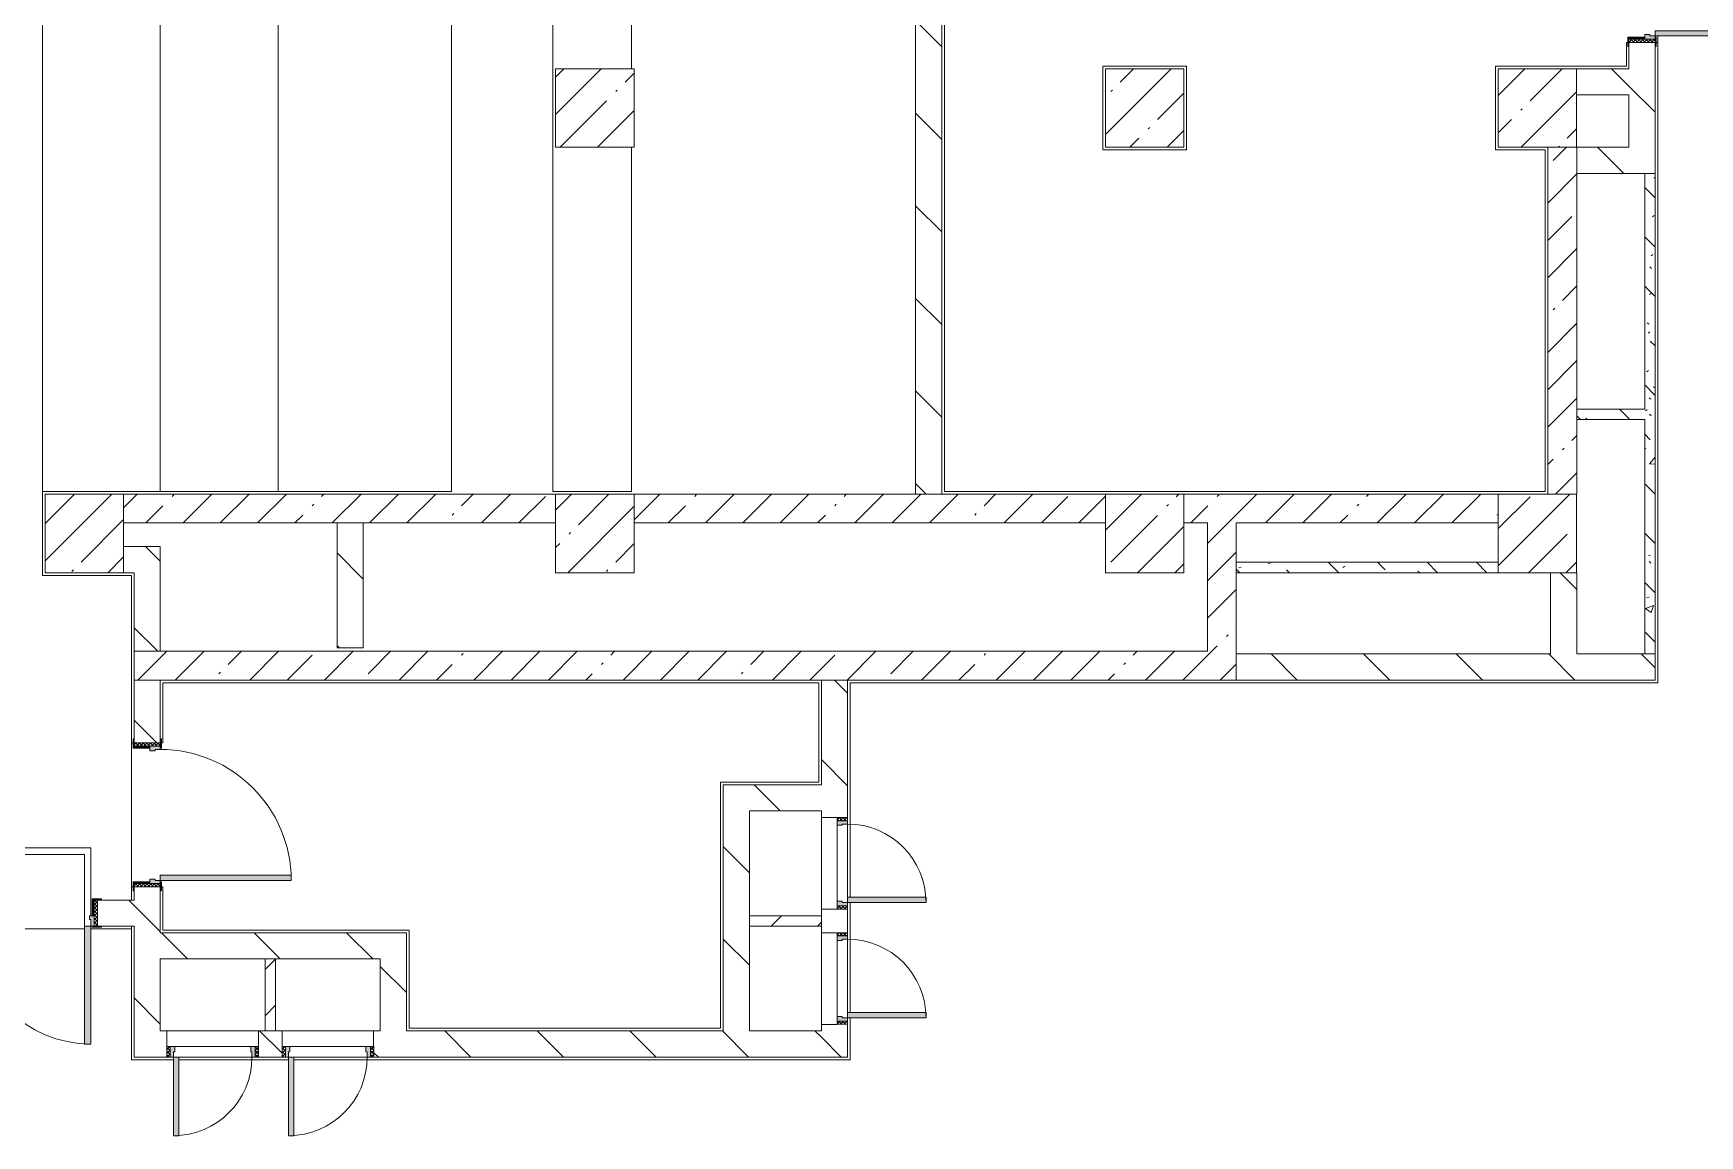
# Model space of a CAD drawing. Header units: millimetres. Extents: x 35144 to 233944, y -8553 to 29000.
# Drawn here: x 128754 to 141484, y 10300 to 18720 of the extents above; entities that cross this region are included whole.
import ezdxf

# ---------------------------------------------------------------- set-up
doc = ezdxf.new("R2010")
doc.units = ezdxf.units.MM
for name, color, linetype, lineweight, true_color in [('A-DOOR-3', 7, 'Continuous', 5, 0xaaaaaa), ('A-DOOR-4', 7, 'Continuous', 5, 0xe2e2e2), ('A-DOOR-FRAM-2', 7, 'Continuous', 5, 0xe2e2e2), ('A-DOOR-FRAM-3', 7, 'Continuous', 5, 0xaaaaaa), ('A-FLOR-1', 7, 'Continuous', 5, 0xaaaaaa), ('I-WALL-33', 7, 'Continuous', 5, 0x787878)]:
    doc.layers.add(name, color=color, linetype=linetype, lineweight=lineweight, true_color=true_color)
for name, color, linetype, lineweight in [('A-WALL', 7, 'Continuous', 9), ('I-WALL-32', 7, 'Continuous', 5), ('S-COLS-1', 7, 'Continuous', 5), ('S-STRS-2', 7, 'Continuous', 5)]:
    doc.layers.add(name, color=color, linetype=linetype, lineweight=lineweight)
pattern_1 = [(135, (106933.74, 0), (-353.5534, -353.5534), [])]
pattern_2 = [(45, (106933.74, 0), (-285.123, 285.123), []), (45, (107218.87, 0), (-285.123, 285.123), [504.031, -100.806, 16.764, -84.042])]
pattern_3 = [(135, (106933.74, 0), (-377.171, -377.171), [533.4, -88.9, 17.78, -88.9]), (135, (106933.74, 376.94), (-377.171, -377.171), []), (50, (106933.74, 0), (637.6445, -55.7866), [66.675, -733.425]), (355, (106933.74, 0), (-123.349, 668.699), [53.34, -586.74]), (100.451, (106986.9, -4.65), (514.299, 612.908), [56.665, -623.315]), (46.184, (106933.74, 177.8), (948.776, -147.15), [100.012, -1100.137]), (96.636, (107012.8, 165.5), (830.91, 865.997), [84.998, -934.973]), (351.184, (106933.7, 177.8), (830.918, 865.988), [80.01, -880.11]), (21, (107022.64, 133.35), (530.6506, -357.928), [66.675, -733.425]), (326, (107022.64, 133.35), (216.308, 644.658), [53.34, -586.74]), (71.451, (107066.86, 103.5), (746.96, 286.724), [56.665, -623.315]), (37.5, (106933.74, 0), (10.8105, 295.9426), [16.764, -562.864, 16.764, -578.866, -588.962]), (37.5, (106933.74, 0), (10.8105, 295.9426), [-1175.258, 16.764, -572.198]), (7.5, (106933.74, 0), (233.8692, 350.6318), [16.764, -322.834, 16.764, -549.529, -224.472]), (7.5, (106933.74, 0), (233.8692, 350.6318), [-905.891, 16.764, -207.708]), (327.5, (106735.5, 0), (474.5678, -20.0513), [16.764, -205.486, 16.764, -676.656, -920.115]), (327.5, (106735.5, 0), (474.5678, -20.0513), [-915.67, 16.764, -903.351]), (317.5, (106646.6, 0), (518.452, 88.9934), [16.764, -272.161, 16.764, -443.738, -653.415]), (317.5, (106646.6, 0), (518.452, 88.9934), [-749.427, 16.764, -636.651])]
pattern_4 = [(135, (1751.41, 164.685), (-14.14214, -14.14214), []), (225, (1751.41, 164.685), (14.14214, -14.14214), [])]
pattern_5 = [(45, (-371.384, 164.685), (-14.1421, 14.1421), []), (135, (-371.384, 164.685), (-14.1421, -14.1421), [])]
pattern_6 = [(45, (106933.74, 0), (-176.7767, 176.7767), [])]

# ---------------------------------------------------------------- blocks, each defined once
blk = doc.blocks.new('BSC_Колонна _Прямоугольная - 600х600-V103-1_5_2_птичка')
at = {"layer": 'S-COLS-1'}
h = blk.add_hatch(dxfattribs=at)
h.set_pattern_fill('FP_104', color=256, style=0, pattern_type=2)
h.set_pattern_definition([(45, (-26110, -14900), (-285.123, 285.123), []), (45, (-25824.88, -14900), (-285.123, 285.123), [504.031, -100.806, 16.764, -84.042])])
h.paths.add_polyline_path([(-300, -300), (300, -300), (300, 300), (-300, 300), (-300, -97)])
for p, q in [((300, 300), (-300, 300)), ((-300, 300), (-300, -300)), ((300, -300), (300, 300)), ((-300, -300), (300, -300))]:
    blk.add_line(p, q, dxfattribs=at)
blk = doc.blocks.new('BSC_Колонна _Прямоугольная - 600х600-V128-1_5_2_птичка')
at = {"layer": 'S-COLS-1'}
h = blk.add_hatch(dxfattribs=at)
h.set_pattern_fill('FP_125', color=256, style=0, pattern_type=2)
h.set_pattern_definition([(45, (-33310, -18150), (-285.123, 285.123), []), (45, (-33024.88, -18150), (-285.123, 285.123), [504.031, -100.806, 16.764, -84.042])])
h.paths.add_polyline_path([(60, -300), (300, -300), (300, 300), (-300, 300), (-300, -300)])
for p, q in [((300, 300), (-300, 300)), ((-300, 300), (-300, -300)), ((300, -300), (300, 300)), ((-300, -300), (300, -300))]:
    blk.add_line(p, q, dxfattribs=at)
blk = doc.blocks.new('BSC_Колонна _Прямоугольная - 600х600-V137-1_5_2_птичка')
at = {"layer": 'S-COLS-1'}
h = blk.add_hatch(dxfattribs=at)
h.set_pattern_fill('FP_127', color=256, style=0, pattern_type=2)
h.set_pattern_definition([(45, (-33310, -14900), (-285.123, 285.123), []), (45, (-33024.88, -14900), (-285.123, 285.123), [504.031, -100.806, 16.764, -84.042])])
h.paths.add_polyline_path([(-300, -300), (300, -300), (300, 300), (-300, 300), (-300, -135)])
for p, q in [((300, 300), (-300, 300)), ((-300, 300), (-300, -300)), ((300, -300), (300, 300)), ((-300, -300), (300, -300))]:
    blk.add_line(p, q, dxfattribs=at)
blk = doc.blocks.new('BSC_Колонна _Прямоугольная - 600х600-V149-1_5_2_птичка')
at = {"layer": 'S-COLS-1'}
h = blk.add_hatch(dxfattribs=at)
h.set_pattern_fill('FP_140', color=256, style=0, pattern_type=2)
h.set_pattern_definition([(45, (-30310, -14900), (-285.123, 285.123), []), (45, (-30024.88, -14900), (-285.123, 285.123), [504.031, -100.806, 16.764, -84.042])])
h.paths.add_polyline_path([(239, -300), (300, -300), (300, 300), (-300, 300), (-300, -300), (78, -300)])
for p, q in [((300, 300), (-300, 300)), ((-300, 300), (-300, -300)), ((300, -300), (300, 300)), ((-300, -300), (300, -300))]:
    blk.add_line(p, q, dxfattribs=at)
blk = doc.blocks.new('110_Дверь_СКБ_2Ст - Д-10 1800x2100h_Актовый зал EI30-23435156-1_5_2_птичка')
at = {"layer": 'A-DOOR-3'}
h = blk.add_hatch(dxfattribs=at)
h.set_pattern_fill('FP_143', color=256, style=0, pattern_type=2)
h.set_pattern_definition([(135, (1351.41, 164.685), (-14.1421, -14.1421), []), (225, (1351.41, 164.685), (14.1421, -14.1421), [])])
h.paths.add_polyline_path([(962.5, 100), (937.5, 100), (937.5, -100), (962.5, -100)])
at = {"layer": 'A-DOOR-4'}
for points in [[(-887.5, 1000), (-887.5, 100), (-837.5, 100), (-837.5, 1000)], [(862.5, 1000), (862.5, 100), (912.5, 100), (912.5, 1000)]]:
    blk.add_hatch(color=256, dxfattribs=at).paths.add_polyline_path(points)
h = blk.add_hatch(color=256, dxfattribs=at)
h.paths.add_polyline_path([(937.5, 100), (912.5, 100), (912.5, 50), (902.5, 50), (902.5, 20), (937.5, 20)])
h.paths.add_polyline_path([(-887.5, 100), (-912.5, 100), (-912.5, 20), (-877.5, 20), (-882.7, 50), (-887.5, 50)])
at = {"layer": 'A-DOOR-FRAM-2'}
for points in [[(-937.5, 108), (-967.5, 108), (-967.5, 100), (-897.5, 100), (-897.5, 108), (-916.5, 108)], [(-912.5, 20), (-912.5, -100), (-897.5, -100), (-897.5, 20)], [(962.5, 108), (922.5, 108), (927.9, 100), (992.5, 100), (992.5, 108)], [(927.9, 20), (922.5, 20), (927.9, -100), (937.5, -100), (937.5, 20)], [(-897.5, -100), (-967.5, -100), (-967.5, -108), (-897.5, -108)], [(922.5, -100), (927.9, -108), (992.5, -108), (992.5, -100), (927.9, -100)]]:
    blk.add_hatch(color=256, dxfattribs=at).paths.add_polyline_path(points)
at = {"layer": 'A-DOOR-FRAM-3'}
h = blk.add_hatch(dxfattribs=at)
h.set_pattern_fill('FP_144', color=256, style=0, pattern_type=2)
h.set_pattern_definition([(45, (-771.384, 164.685), (-14.1421, 14.1421), []), (135, (-771.384, 164.685), (-14.1421, -14.1421), [])])
h.paths.add_polyline_path([(-912.5, 100), (-937.5, 100), (-937.5, -100), (-912.5, -100)])
at = {"layer": 'A-DOOR-3'}
for p, q in [((-887.5, 1000), (-887.5, 100)), ((-837.5, 1000), (-887.5, 1000)), ((-837.5, 100), (-837.5, 1000)), ((912.5, 1000), (862.5, 1000)), ((862.5, 1000), (862.5, 100)), ((912.5, 100), (912.5, 1000)), ((-887.5, 100), (-837.5, 100)), ((862.5, 100), (912.5, 100))]:
    blk.add_line(p, q, dxfattribs=at)
for centre, start, end in [((-887.5, 100), 0, 90), ((912.5, 100), 90, 180)]:
    blk.add_arc(centre, 900, start, end, dxfattribs=at)
at = {"layer": 'A-DOOR-FRAM-3'}
for p, q in [((-897.5, 108), (-967.5, 108)), ((-967.5, 108), (-967.5, 100)), ((-967.5, 100), (-897.5, 100)), ((-912.5, 100), (-937.5, 100)), ((-937.5, 100), (-937.5, -100)), ((-887.5, 100), (-912.5, 100)), ((-912.5, 100), (-912.5, 20)), ((-912.5, -100), (-912.5, 100)), ((-912.5, 20), (-877.5, 20)), ((-897.5, 20), (-912.5, 20)), ((-912.5, 20), (-912.5, -100)), ((-897.5, 100), (-897.5, 108)), ((-897.5, -100), (-897.5, 20)), ((-887.5, 50), (-887.5, 100)), ((-877.5, 50), (-887.5, 50)), ((-877.5, 20), (-877.5, 50)), ((912.5, 50), (902.5, 50)), ((902.5, 50), (902.5, 20)), ((902.5, 20), (937.5, 20)), ((912.5, 100), (912.5, 50)), ((937.5, 100), (912.5, 100)), ((992.5, 108), (922.5, 108)), ((922.5, 108), (922.5, 100)), ((922.5, 100), (992.5, 100)), ((937.5, 20), (922.5, 20)), ((922.5, 20), (922.5, -100)), ((937.5, 20), (937.5, 100)), ((962.5, 100), (937.5, 100)), ((937.5, 100), (937.5, -100)), ((937.5, -100), (937.5, 20)), ((962.5, -100), (962.5, 100)), ((992.5, 100), (992.5, 108)), ((-897.5, -100), (-967.5, -100)), ((-967.5, -100), (-967.5, -108)), ((-967.5, -108), (-897.5, -108)), ((-937.5, -100), (-912.5, -100)), ((-912.5, -100), (-897.5, -100)), ((-897.5, -108), (-897.5, -100)), ((922.5, -100), (937.5, -100)), ((992.5, -100), (922.5, -100)), ((922.5, -100), (922.5, -108)), ((922.5, -108), (992.5, -108)), ((937.5, -100), (962.5, -100)), ((992.5, -108), (992.5, -100))]:
    blk.add_line(p, q, dxfattribs=at)
blk = doc.blocks.new('110_Дверь_СКБ_1Ст_Внутренняя1 - Д-4к_п__1100x2100h_Артистические EI30-23988509-1_5_2_птичка')
at = {"layer": 'A-DOOR-3'}
h = blk.add_hatch(dxfattribs=at)
h.set_pattern_fill('FP_44', color=256, style=0, pattern_type=2)
h.set_pattern_definition(pattern_4)
h.paths.add_polyline_path([(562.5, 100), (537.5, 100), (537.5, -100), (562.5, -100), (562.5, -72.6)])
at = {"layer": 'A-DOOR-4'}
h = blk.add_hatch(color=256, dxfattribs=at)
h.paths.add_polyline_path([(537.5, 20), (537.5, 100), (512.5, 100), (512.5, 60), (502.5, 60), (502.5, 20), (522.5, 20)])
h.paths.add_polyline_path([(-477.5, 60), (-487.5, 60), (-487.5, 100), (-512.5, 100), (-512.5, 20), (-477.5, 20), (-477.5, 44)])
at = {"layer": 'A-DOOR-FRAM-2'}
for points in [[(512.5, 156.8), (512.5, 1100), (472.5, 1100), (472.5, 100), (512.5, 100), (512.5, 120)], [(-497.5, 100), (-497.5, 108), (-567.5, 108), (-567.5, 100), (-512.5, 100)], [(-497.5, -72.6), (-497.5, 20), (-512.5, 20), (-512.5, -100), (-497.5, -100)], [(592.5, 108), (522.5, 108), (522.5, 100), (592.5, 100)], [(537.5, -100), (537.5, 20), (522.5, 20), (522.5, -100)], [(-497.5, -108), (-497.5, -100), (-567.5, -100), (-567.5, -108), (-512.5, -108)], [(592.5, -100), (522.5, -100), (522.5, -108), (592.5, -108)]]:
    blk.add_hatch(color=256, dxfattribs=at).paths.add_polyline_path(points)
at = {"layer": 'A-DOOR-FRAM-3'}
h = blk.add_hatch(dxfattribs=at)
h.set_pattern_fill('FP_45', color=256, style=0, pattern_type=2)
h.set_pattern_definition(pattern_5)
h.paths.add_polyline_path([(-512.5, -100), (-512.5, 100), (-537.5, 100), (-537.5, -100)])
at = {"layer": 'A-DOOR-3'}
for p, q in [((512.5, 1100), (472.5, 1100)), ((472.5, 1100), (472.5, 100)), ((512.5, 100), (512.5, 1100)), ((472.5, 100), (512.5, 100))]:
    blk.add_line(p, q, dxfattribs=at)
blk.add_arc((512.5, 100), 1000, 90, 180, dxfattribs=at)
at = {"layer": 'A-DOOR-FRAM-3'}
for p, q in [((-497.5, 108), (-567.5, 108)), ((-567.5, 108), (-567.5, 100)), ((-567.5, 100), (-497.5, 100)), ((-512.5, 100), (-537.5, 100)), ((-537.5, 100), (-537.5, -100)), ((-487.5, 100), (-512.5, 100)), ((-512.5, 100), (-512.5, 20)), ((-512.5, -100), (-512.5, 100)), ((-497.5, 100), (-512.5, 100)), ((-512.5, 100), (-512.5, 99)), ((-512.5, 99), (-497.5, 99)), ((-512.5, 20), (-477.5, 20)), ((-497.5, 20), (-512.5, 20)), ((-512.5, 20), (-512.5, -100)), ((-497.5, 100), (-497.5, 108)), ((-497.5, 99), (-497.5, 100)), ((-497.5, -100), (-497.5, 20)), ((-487.5, 60), (-487.5, 100)), ((-477.5, 60), (-487.5, 60)), ((-477.5, 20), (-477.5, 60)), ((512.5, 60), (502.5, 60)), ((502.5, 60), (502.5, 20)), ((502.5, 20), (537.5, 20)), ((512.5, 100), (512.5, 60)), ((537.5, 100), (512.5, 100)), ((592.5, 108), (522.5, 108)), ((522.5, 108), (522.5, 100)), ((537.5, 100), (522.5, 100)), ((522.5, 100), (522.5, 99)), ((522.5, 100), (592.5, 100)), ((522.5, 99), (537.5, 99)), ((537.5, 20), (522.5, 20)), ((522.5, 20), (522.5, -100)), ((537.5, 20), (537.5, 100)), ((562.5, 100), (537.5, 100)), ((537.5, 100), (537.5, -100)), ((537.5, 99), (537.5, 100)), ((537.5, -100), (537.5, 20)), ((562.5, -100), (562.5, 100)), ((592.5, 100), (592.5, 108)), ((-497.5, -100), (-567.5, -100)), ((-567.5, -100), (-567.5, -108)), ((-567.5, -108), (-497.5, -108)), ((-537.5, -100), (-512.5, -100)), ((-512.5, -100), (-497.5, -100)), ((-497.5, -108), (-497.5, -100)), ((522.5, -100), (537.5, -100)), ((592.5, -100), (522.5, -100)), ((522.5, -100), (522.5, -108)), ((522.5, -108), (592.5, -108)), ((537.5, -100), (562.5, -100)), ((592.5, -108), (592.5, -100))]:
    blk.add_line(p, q, dxfattribs=at)
blk = doc.blocks.new('110_Дверь_СКБ_1Ст_Внутренняя1 - Д-4к_л_ 1100x2100h_кладовая-31838514-1_5_2_птичка')
at = {"layer": 'A-DOOR-3'}
h = blk.add_hatch(dxfattribs=at)
h.set_pattern_fill('FP_44', color=256, style=0, pattern_type=2)
h.set_pattern_definition(pattern_4)
h.paths.add_polyline_path([(562.5, 100), (537.5, 100), (537.5, -100), (562.5, -100)])
at = {"layer": 'A-DOOR-4'}
h = blk.add_hatch(color=256, dxfattribs=at)
h.paths.add_polyline_path([(537.5, 20), (537.5, 100), (512.5, 100), (512.5, 60), (502.5, 60), (502.5, 20), (522.5, 20)])
h.paths.add_polyline_path([(-477.5, 60), (-487.5, 60), (-487.5, 100), (-512.5, 100), (-512.5, 20), (-477.5, 20), (-477.5, 44)])
at = {"layer": 'A-DOOR-FRAM-2'}
for points in [[(512.5, 100), (512.5, 1100), (472.5, 1100), (472.5, 100)], [(-497.5, 108), (-567.5, 108), (-567.5, 100), (-497.5, 100)], [(-497.5, -100), (-497.5, 20), (-512.5, 20), (-512.5, -100)], [(592.5, 108), (522.5, 108), (522.5, 100), (592.5, 100)], [(537.5, 20), (522.5, 20), (523.9, -100), (537.5, -100), (537.5, -22.4)], [(-497.5, -100), (-567.5, -100), (-567.5, -108), (-497.5, -108)], [(592.5, -100), (522.5, -100), (522.5, -108), (592.5, -108)]]:
    blk.add_hatch(color=256, dxfattribs=at).paths.add_polyline_path(points)
at = {"layer": 'A-DOOR-FRAM-3'}
h = blk.add_hatch(dxfattribs=at)
h.set_pattern_fill('FP_45', color=256, style=0, pattern_type=2)
h.set_pattern_definition(pattern_5)
h.paths.add_polyline_path([(-512.5, 100), (-537.5, 100), (-537.5, -100), (-512.5, -100)])
at = {"layer": 'A-DOOR-3'}
for p, q in [((512.5, 1100), (472.5, 1100)), ((472.5, 1100), (472.5, 100)), ((512.5, 100), (512.5, 1100)), ((472.5, 100), (512.5, 100))]:
    blk.add_line(p, q, dxfattribs=at)
blk.add_arc((512.5, 100), 1000, 90, 180, dxfattribs=at)
at = {"layer": 'A-DOOR-FRAM-3'}
for p, q in [((-497.5, 108), (-567.5, 108)), ((-567.5, 108), (-567.5, 100)), ((-567.5, 100), (-497.5, 100)), ((-512.5, 100), (-537.5, 100)), ((-537.5, 100), (-537.5, -100)), ((-487.5, 100), (-512.5, 100)), ((-512.5, 100), (-512.5, 20)), ((-512.5, -100), (-512.5, 100)), ((-497.5, 100), (-512.5, 100)), ((-512.5, 100), (-512.5, 99)), ((-512.5, 99), (-497.5, 99)), ((-512.5, 20), (-477.5, 20)), ((-497.5, 20), (-512.5, 20)), ((-512.5, 20), (-512.5, -100)), ((-497.5, 100), (-497.5, 108)), ((-497.5, 99), (-497.5, 100)), ((-497.5, -100), (-497.5, 20)), ((-487.5, 60), (-487.5, 100)), ((-477.5, 60), (-487.5, 60)), ((-477.5, 20), (-477.5, 60)), ((512.5, 60), (502.5, 60)), ((502.5, 60), (502.5, 20)), ((502.5, 20), (537.5, 20)), ((512.5, 100), (512.5, 60)), ((537.5, 100), (512.5, 100)), ((592.5, 108), (522.5, 108)), ((522.5, 108), (522.5, 100)), ((537.5, 100), (522.5, 100)), ((522.5, 100), (522.5, 99)), ((522.5, 100), (592.5, 100)), ((522.5, 99), (537.5, 99)), ((537.5, 20), (522.5, 20)), ((522.5, 20), (522.5, -100)), ((537.5, 20), (537.5, 100)), ((562.5, 100), (537.5, 100)), ((537.5, 100), (537.5, -100)), ((537.5, 99), (537.5, 100)), ((537.5, -100), (537.5, 20)), ((562.5, -100), (562.5, 100)), ((592.5, 100), (592.5, 108)), ((-497.5, -100), (-567.5, -100)), ((-567.5, -100), (-567.5, -108)), ((-567.5, -108), (-497.5, -108)), ((-537.5, -100), (-512.5, -100)), ((-512.5, -100), (-497.5, -100)), ((-497.5, -108), (-497.5, -100)), ((522.5, -100), (537.5, -100)), ((592.5, -100), (522.5, -100)), ((522.5, -100), (522.5, -108)), ((522.5, -108), (592.5, -108)), ((537.5, -100), (562.5, -100)), ((592.5, -108), (592.5, -100))]:
    blk.add_line(p, q, dxfattribs=at)
blk = doc.blocks.new('BSC_Колонна _Прямоугольная - 600х600-V172-1_5_2_птичка')
at = {"layer": 'S-COLS-1'}
h = blk.add_hatch(dxfattribs=at)
h.set_pattern_fill('FP_157', color=256, style=0, pattern_type=2)
h.set_pattern_definition([(45, (-22210, -14900), (-285.123, 285.123), []), (45, (-21924.88, -14900), (-285.123, 285.123), [504.031, -100.806, 16.764, -84.042])])
h.paths.add_polyline_path([(300, -300), (300, 300), (-300, 300), (-300, -300)])
for p, q in [((300, 300), (-300, 300)), ((-300, 300), (-300, -300)), ((300, -300), (300, 300)), ((-300, -300), (300, -300))]:
    blk.add_line(p, q, dxfattribs=at)
blk = doc.blocks.new('BSC_Колонна _Прямоугольная - 600х600-V173-1_5_2_птичка')
at = {"layer": 'S-COLS-1'}
h = blk.add_hatch(dxfattribs=at)
h.set_pattern_fill('FP_159', color=256, style=0, pattern_type=2)
h.set_pattern_definition([(45, (-26110, -18150), (-285.123, 285.123), []), (45, (-25824.88, -18150), (-285.123, 285.123), [504.031, -100.806, 16.764, -84.042])])
h.paths.add_polyline_path([(280, -300), (300, -300), (300, 300), (-300, 300), (-300, -300), (76, -300)])
for p, q in [((300, 300), (-300, 300)), ((-300, 300), (-300, -300)), ((300, -300), (300, 300)), ((-300, -300), (300, -300))]:
    blk.add_line(p, q, dxfattribs=at)
blk = doc.blocks.new('BSC_Колонна _Прямоугольная - 600х600-23728797-1_5_2_птичка')
at = {"layer": 'S-COLS-1'}
h = blk.add_hatch(dxfattribs=at)
h.set_pattern_fill('FP_160', color=256, style=0, pattern_type=2)
h.set_pattern_definition([(45, (-30310, -18150), (-285.123, 285.123), []), (45, (-30024.88, -18150), (-285.123, 285.123), [504.031, -100.806, 16.764, -84.042])])
h.paths.add_polyline_path([(300, -300), (300, 300), (-300, 297), (-300, -300), (239, -300)])
for p, q in [((300, 300), (-300, 300)), ((-300, 300), (-300, -300)), ((300, -300), (300, 300)), ((-300, -300), (300, -300))]:
    blk.add_line(p, q, dxfattribs=at)
blk = doc.blocks.new('110_Дверь_СКБ_1Ст - д-18 700x2100h_Технический шкаф ЭОМ и СС-V165-1_5_2_птичка')
at = {"layer": 'A-DOOR-3'}
h = blk.add_hatch(dxfattribs=at)
h.set_pattern_fill('FP_63', color=256, style=0, pattern_type=2)
h.set_pattern_definition([(135, (1951.41, 164.685), (-14.14214, -14.14214), []), (225, (1951.41, 164.685), (14.14214, -14.14214), [])])
h.paths.add_polyline_path([(337, 100), (337, 20), (362, 20), (362, 100)])
at = {"layer": 'A-DOOR-4'}
h = blk.add_hatch(color=256, dxfattribs=at)
h.paths.add_polyline_path([(312, 100), (312, 60), (302, 60), (302, 20), (337, 20), (337, 100), (322, 100)])
h.paths.add_polyline_path([(-298, 100), (-313, 100), (-313, 20), (-278, 20), (-278, 60), (-288, 60), (-288, 100)])
at = {"layer": 'A-DOOR-FRAM-2'}
blk.add_hatch(color=256, dxfattribs=at).paths.add_polyline_path([(272, 700), (272, 100), (312, 100), (312, 700)])
at = {"layer": 'A-DOOR-FRAM-3'}
h = blk.add_hatch(dxfattribs=at)
h.set_pattern_fill('FP_64', color=256, style=0, pattern_type=2)
h.set_pattern_definition([(45, (-171.384, 164.685), (-14.1421, 14.1421), []), (135, (-171.384, 164.685), (-14.1421, -14.1421), [])])
h.paths.add_polyline_path([(-338, 100), (-338, 20), (-313, 20), (-313, 100)])
at = {"layer": 'A-DOOR-3'}
for p, q in [((312, 700), (272, 700)), ((272, 700), (272, 100)), ((312, 100), (312, 700)), ((272, 100), (312, 100))]:
    blk.add_line(p, q, dxfattribs=at)
blk.add_arc((312, 100), 600, 90, 180, dxfattribs=at)
at = {"layer": 'A-DOOR-FRAM-3'}
for p, q in [((-313, 100), (-338, 100)), ((-338, 100), (-338, 20)), ((-338, 20), (-313, 20)), ((-288, 100), (-313, 100)), ((-313, 100), (-313, 20)), ((-313, 20), (-313, 100)), ((-313, 20), (-278, 20)), ((-288, 60), (-288, 100)), ((-288, 100), (272, 100)), ((-278, 60), (-288, 60)), ((-278, 20), (-278, 60)), ((302, 20), (-278, 20)), ((312, 60), (302, 60)), ((302, 60), (302, 20)), ((302, 20), (337, 20)), ((312, 100), (312, 60)), ((337, 100), (312, 100)), ((337, 20), (337, 100)), ((362, 100), (337, 100)), ((337, 100), (337, 20)), ((337, 20), (362, 20)), ((362, 20), (362, 100))]:
    blk.add_line(p, q, dxfattribs=at)
blk = doc.blocks.new('Перекрытия 2 - Перекрытия 4-32990152-1_5_2_птичка')
at = {"layer": 'S-STRS-2'}
for p, q in [((21910, 19180), (22510, 19180)), ((21910, 19180), (21910, 15200)), ((22810, 19180), (23410, 19180)), ((22810, 15200), (22810, 19180)), ((25034, 19180), (23710, 19180)), ((23710, 19180), (23710, 15200)), ((25034, 15200), (25034, 19180)), ((26410, 19180), (25810, 19180)), ((25810, 19180), (25810, 15200)), ((26410, 18430), (26410, 19180)), ((26410, 15200), (26410, 17830)), ((22810, 15200), (21910, 15200)), ((23710, 15200), (22810, 15200)), ((23710, 15200), (25034, 15200)), ((25810, 15200), (26410, 15200))]:
    blk.add_line(p, q, dxfattribs=at)
blk = doc.blocks.new('BSC_Колонна _Прямоугольная - 600х600-V228-1_5_2_птичка')
at = {"layer": 'S-COLS-1'}
for p, q in [((300, 300), (-300, 300)), ((-300, 300), (-300, -300)), ((300, -300), (300, 300)), ((-300, -300), (300, -300))]:
    blk.add_line(p, q, dxfattribs=at)

msp = doc.modelspace()

# ---------------------------------------------------------------- hatches: boundary and pattern name
at = {"layer": 'I-WALL-32'}
h = msp.add_hatch(dxfattribs=at)
h.set_pattern_fill('FP_97', color=256, style=0, pattern_type=2)
h.set_pattern_definition(pattern_1)
h.paths.add_polyline_path([(135623.7, 15200), (135693.7, 15200), (135693.7, 26500), (135493.7, 26500), (135493.7, 15200)])
h = msp.add_hatch(dxfattribs=at)
h.set_pattern_fill('FP_97', color=256, style=0, pattern_type=2)
h.set_pattern_definition(pattern_1)
h.paths.add_polyline_path([(141063.7, 17850), (141143.7, 17850), (141143.7, 18650), (140943.7, 18650), (140943.7, 17850)])
h.paths.add_polyline_path([(141143.7, 19750), (141143.7, 23400), (140943.7, 23400), (140943.7, 19750)])
h = msp.add_hatch(dxfattribs=at)
h.set_pattern_fill('FP_97', color=256, style=0, pattern_type=2)
h.set_pattern_definition(pattern_1)
h.paths.add_polyline_path([(140923.7, 18250), (140943.7, 18250), (140943.7, 18450), (140543.7, 18450), (140543.7, 18250)])
h = msp.add_hatch(dxfattribs=at)
h.set_pattern_fill('FP_91', color=256, style=0, pattern_type=2)
h.set_pattern_definition(pattern_2)
h.paths.add_polyline_path([(140543.7, 15200), (140544.2, 15200), (140543.7, 17850), (140324.2, 17850), (140324.2, 15200)])
h = msp.add_hatch(dxfattribs=at)
h.set_pattern_fill('FP_97', color=256, style=0, pattern_type=2)
h.set_pattern_definition(pattern_1)
h.paths.add_polyline_path([(141063.7, 17650), (141143.7, 17650), (141143.7, 17850), (140544.2, 17850), (140544.2, 17650), (140986.7, 17650)])
h = msp.add_hatch(dxfattribs=at)
h.set_pattern_fill('FP_91', color=256, style=0, pattern_type=2)
h.set_pattern_definition(pattern_2)
h.paths.add_polyline_path([(130623.7, 14980), (132743.7, 14980), (132743.7, 15200), (129443.7, 15200), (129443.7, 14980), (130046.8, 14980)])
h.paths.add_polyline_path([(139682.3, 14980), (139943.7, 14980), (139943.7, 15200), (137543.7, 15200), (137543.7, 14980), (139341.6, 14980)])
h.paths.add_polyline_path([(136923.7, 14980), (136943.7, 14980), (136943.7, 15200), (133343.7, 15200), (133343.7, 14980), (135713.7, 14980)])
h = msp.add_hatch(dxfattribs=at)
h.set_pattern_fill('FP_97', color=256, style=0, pattern_type=2)
h.set_pattern_definition(pattern_1)
h.paths.add_polyline_path([(131273.7, 14025), (131273.7, 14980), (131073.7, 14980), (131073.7, 14025)])
h = msp.add_hatch(dxfattribs=at)
h.set_pattern_fill('FP_91', color=256, style=0, pattern_type=2)
h.set_pattern_definition(pattern_2)
h.paths.add_polyline_path([(137943.7, 13780), (137943.7, 14980), (137723.7, 14980), (137723.7, 13780)])
h = msp.add_hatch(dxfattribs=at)
h.set_pattern_fill('FP_97', color=256, style=0, pattern_type=2)
h.set_pattern_definition(pattern_1)
h.paths.add_polyline_path([(129594.9, 14600), (129723.7, 14600), (129723.7, 14800), (129443.7, 14800), (129443.7, 14600), (129523.7, 14600)])
h = msp.add_hatch(dxfattribs=at)
h.set_pattern_fill('FP_97', color=256, style=0, pattern_type=2)
h.set_pattern_definition(pattern_1)
h.paths.add_polyline_path([(129723.7, 14000), (129723.7, 14600), (129523.7, 14600), (129523.7, 14000)])
h = msp.add_hatch(dxfattribs=at)
h.set_pattern_fill('FP_97', color=256, style=0, pattern_type=2)
h.set_pattern_definition(pattern_1)
h.paths.add_polyline_path([(140544.2, 13980), (140543.7, 14600), (140344.2, 14600), (140344.2, 13980)])
h = msp.add_hatch(dxfattribs=at)
h.set_pattern_fill('FP_91', color=256, style=0, pattern_type=2)
h.set_pattern_definition(pattern_2)
h.paths.add_polyline_path([(130182.1, 13780), (137723.7, 13780), (137723.7, 14000), (129523.7, 14000), (129523.7, 13780), (130046.8, 13780)])
h = msp.add_hatch(dxfattribs=at)
h.set_pattern_fill('FP_97', color=256, style=0, pattern_type=2)
h.set_pattern_definition(pattern_1)
h.paths.add_polyline_path([(140600, 13780), (141143.7, 13780), (141143.7, 13980), (137943.7, 13980), (137943.7, 13780), (140304.2, 13780)])
h = msp.add_hatch(dxfattribs=at)
h.set_pattern_fill('FP_97', color=256, style=0, pattern_type=2)
h.set_pattern_definition(pattern_1)
h.paths.add_polyline_path([(129523.7, 10900), (129723.7, 10900), (129723.7, 12200), (129523.7, 12200), (129523.7, 10905.3)])
h.paths.add_polyline_path([(129723.7, 13300), (129723.7, 13780), (129523.7, 13780), (129523.7, 13300)])
h = msp.add_hatch(dxfattribs=at)
h.set_pattern_fill('FP_97', color=256, style=0, pattern_type=2)
h.set_pattern_definition(pattern_1)
h.paths.add_polyline_path([(134893.5, 10900), (134973.7, 10900), (134973.7, 11150), (134773.7, 11150), (134773.7, 10900)])
h.paths.add_polyline_path([(134893.7, 11850), (134973.7, 11850), (134973.7, 12030), (134773.7, 12030), (134773.7, 11850)])
h.paths.add_polyline_path([(134893.7, 12730), (134973.7, 12730), (134973.7, 13780), (134773.7, 13780), (134773.7, 12730)])
h = msp.add_hatch(dxfattribs=at)
h.set_pattern_fill('FP_97', color=256, style=0, pattern_type=2)
h.set_pattern_definition(pattern_1)
h.paths.add_polyline_path([(134023.7, 11100), (134223.7, 11100), (134223.7, 12980), (134023.7, 12980), (134023.7, 11120)])
h = msp.add_hatch(dxfattribs=at)
h.set_pattern_fill('FP_97', color=256, style=0, pattern_type=2)
h.set_pattern_definition(pattern_1)
h.paths.add_polyline_path([(134223.7, 12780), (134773.7, 12780), (134773.7, 12980), (134223.7, 12980)])
h = msp.add_hatch(dxfattribs=at)
h.set_pattern_fill('FP_97', color=256, style=0, pattern_type=2)
h.set_pattern_definition(pattern_1)
h.paths.add_polyline_path([(129273.7, 11900), (129523.7, 11900), (129523.7, 12100), (129243.7, 12100), (129243.7, 11900)])
h.paths.add_polyline_path([(127163.7, 11900), (127343.7, 11900), (127343.7, 12100), (127143.7, 12100), (127143.7, 11900)])
h = msp.add_hatch(dxfattribs=at)
h.set_pattern_fill('FP_96', color=256, style=0, pattern_type=2)
h.set_pattern_definition(pattern_6)
h.paths.add_polyline_path([(134223.7, 11900), (134773.7, 11900), (134773.7, 11980), (134223.7, 11980)])
h = msp.add_hatch(dxfattribs=at)
h.set_pattern_fill('FP_97', color=256, style=0, pattern_type=2)
h.set_pattern_definition(pattern_1)
h.paths.add_polyline_path([(129743.7, 11650), (131603.7, 11650), (131603.7, 11850), (129723.7, 11850), (129723.7, 11650)])
h = msp.add_hatch(dxfattribs=at)
h.set_pattern_fill('FP_96', color=256, style=0, pattern_type=2)
h.set_pattern_definition(pattern_6)
h.paths.add_polyline_path([(130603.7, 11100), (130603.7, 11650), (130523.7, 11650), (130523.7, 11100)])
h = msp.add_hatch(dxfattribs=at)
h.set_pattern_fill('FP_97', color=256, style=0, pattern_type=2)
h.set_pattern_definition(pattern_1)
h.paths.add_polyline_path([(131603.7, 11100), (131603.7, 11650), (131403.7, 11650), (131403.7, 11100)])
h = msp.add_hatch(dxfattribs=at)
h.set_pattern_fill('FP_97', color=256, style=0, pattern_type=2)
h.set_pattern_definition(pattern_1)
h.paths.add_polyline_path([(133146.1, 10900), (134773.7, 10900), (134773.7, 11100), (131353.7, 11100), (131353.7, 10900), (133072.6, 10900)])
h.paths.add_polyline_path([(129723.7, 10900), (129773.7, 10900), (129773.7, 11100), (129723.7, 11100), (129723.7, 10980)])
h.paths.add_polyline_path([(130473.7, 10900), (130653.7, 10900), (130653.7, 11100), (130473.7, 11100), (130473.7, 10980)])
at = {"layer": 'I-WALL-33'}
h = msp.add_hatch(dxfattribs=at)
h.set_pattern_fill('FP_111', color=256, style=0, pattern_type=2)
h.set_pattern_definition(pattern_3)
h.paths.add_polyline_path([(141063.7, 13980), (141143.7, 13980), (141143.7, 17650), (141063.7, 17650), (141063.7, 14292)])
h = msp.add_hatch(dxfattribs=at)
h.set_pattern_fill('FP_111', color=256, style=0, pattern_type=2)
h.set_pattern_definition(pattern_3)
h.paths.add_polyline_path([(140544.2, 15770), (141063.7, 15770), (141063.7, 15850), (140544.2, 15850)])
h = msp.add_hatch(dxfattribs=at)
h.set_pattern_fill('FP_111', color=256, style=0, pattern_type=2)
h.set_pattern_definition(pattern_3)
h.paths.add_polyline_path([(137943.7, 14600), (139943.5, 14600), (139943.5, 14680), (137943.7, 14680)])

# ---------------------------------------------------------------- linework, layer by layer
at = {"layer": 'A-FLOR-1'}
for p, q in [((135713.7, 19880), (135713.7, 15220)), ((140923.7, 18470), (140923.7, 18650)), ((140923.7, 18650), (140935.7, 18650)), ((141151.7, 18650), (141163.7, 18650)), ((141163.7, 18700), (141163.7, 13760)), ((136923.7, 17830), (136923.7, 18470)), ((136923.7, 18470), (137563.7, 18470)), ((137563.7, 18470), (137563.7, 17830)), ((139923.7, 17830), (139923.7, 18470)), ((139923.7, 18470), (140923.7, 18470)), ((137563.7, 17830), (136923.7, 17830)), ((140304.2, 17830), (139923.7, 17830)), ((140304.2, 15220), (140304.2, 17830)), ((128823.7, 14580), (128823.7, 15220)), ((135713.7, 15220), (140304.2, 15220)), ((129503.7, 14580), (128823.7, 14580)), ((129503.7, 12100), (129503.7, 14580)), ((134753.7, 13760), (129743.7, 13760)), ((129743.7, 13760), (129743.7, 13300)), ((134753.7, 13000), (134753.7, 13760)), ((141163.7, 13760), (134993.7, 13760)), ((134993.7, 13760), (134993.7, 12120)), ((129515.7, 13300), (129503.7, 13300)), ((129743.7, 13300), (129731.7, 13300)), ((134003.7, 11120), (134003.7, 13000)), ((134003.7, 13000), (134753.7, 13000)), ((129193.6, 12498.9), (127378.4, 12498.9)), ((129193.6, 11980), (129193.6, 12498.9)), ((127428.4, 12448.9), (129143.6, 12448.9)), ((129143.6, 12448.9), (129143.6, 11898.9)), ((129503.7, 12200), (129515.7, 12200)), ((129731.7, 12200), (129743.7, 12200)), ((129743.7, 12200), (129743.7, 11870)), ((134993.7, 12080), (134993.7, 11240)), ((129143.7, 11880), (127443.7, 11880)), ((129193.6, 11900), (129193.6, 11950.6)), ((129503.7, 11880), (129193.7, 11880)), ((129503.7, 10880), (129503.7, 11900)), ((129743.7, 11870), (131623.7, 11870)), ((131623.7, 11870), (131623.7, 11120)), ((131623.7, 11120), (134003.7, 11120)), ((134993.7, 11200), (134993.7, 10880)), ((129823.7, 10880), (129503.7, 10880)), ((130703.7, 10880), (129863.7, 10880)), ((134993.7, 10880), (130743.7, 10880))]:
    msp.add_line(p, q, dxfattribs=at)
at = {"layer": 'A-WALL'}
for p, q in [((141143.7, 17650), (141063.7, 17650)), ((140544.2, 15850), (140544.2, 15770)), ((135493.7, 15200), (135693.7, 15200)), ((131273.7, 14980), (131073.7, 14980)), ((137943.7, 14680), (137943.7, 14600)), ((129723.7, 14000), (129523.7, 14000)), ((137943.7, 13980), (137943.7, 13780)), ((141063.7, 13980), (141143.7, 13980)), ((129723.7, 13780), (129523.7, 13780)), ((134973.7, 13780), (134773.7, 13780)), ((134223.7, 11980), (134223.7, 11900)), ((134773.7, 11900), (134773.7, 11980)), ((130603.7, 11650), (130523.7, 11650)), ((130523.7, 11100), (130603.7, 11100))]:
    msp.add_line(p, q, dxfattribs=at)
at = {"layer": 'I-WALL-32'}
for p, q in [((135493.7, 26500), (135493.7, 15200)), ((135693.7, 15200), (135693.7, 19900)), ((140943.7, 18620), (140943.7, 18450)), ((141143.7, 13780), (141143.7, 18620)), ((140943.7, 18450), (140543.7, 18450)), ((140543.7, 18250), (140943.7, 18250)), ((140943.7, 18250), (140943.7, 17850)), ((140324.2, 17850), (140324.2, 15200)), ((140943.7, 17850), (140544.2, 17850)), ((140544.2, 17850), (140544.2, 15850)), ((140544.2, 17650), (141063.7, 17650)), ((141063.7, 17650), (141063.7, 15850)), ((141063.7, 15850), (140544.2, 15850)), ((140544.2, 15200), (140544.2, 15770)), ((140544.2, 15770), (141063.7, 15770)), ((141063.7, 15770), (141063.7, 13980)), ((132743.7, 15200), (129443.7, 15200)), ((135493.7, 15200), (133343.7, 15200)), ((136943.7, 15200), (135693.7, 15200)), ((139943.7, 15200), (137543.7, 15200)), ((129443.7, 14980), (131073.7, 14980)), ((131073.7, 14980), (131073.7, 14025)), ((131273.7, 14980), (132743.7, 14980)), ((131273.7, 14025), (131273.7, 14980)), ((133343.7, 14980), (136943.7, 14980)), ((137543.7, 14980), (137723.7, 14980)), ((137723.7, 14980), (137723.7, 14000)), ((137943.7, 14980), (139943.7, 14980)), ((137943.7, 14680), (137943.7, 14980)), ((129723.7, 14800), (129443.7, 14800)), ((129723.7, 14000), (129723.7, 14800)), ((139943.5, 14680), (137943.7, 14680)), ((139943.5, 14600), (139943.5, 14680)), ((129443.7, 14600), (129523.7, 14600)), ((129523.7, 14600), (129523.7, 13330)), ((137943.7, 14600), (139943.5, 14600)), ((137943.7, 13980), (137943.7, 14600)), ((140344.2, 14600), (140344.2, 13980)), ((140544.2, 13980), (140544.2, 14600)), ((131073.7, 14025), (131273.7, 14025)), ((137723.7, 14000), (129723.7, 14000)), ((140344.2, 13980), (137943.7, 13980)), ((141063.7, 13980), (140544.2, 13980)), ((129723.7, 13780), (134773.7, 13780)), ((129723.7, 13330), (129723.7, 13780)), ((134773.7, 13780), (134773.7, 12980)), ((134973.7, 12730), (134973.7, 13780)), ((134973.7, 13780), (141143.7, 13780)), ((134023.7, 12980), (134023.7, 11100)), ((134773.7, 12980), (134023.7, 12980)), ((134223.7, 11980), (134223.7, 12780)), ((134223.7, 12780), (134773.7, 12780)), ((134773.7, 11980), (134773.7, 12780)), ((134773.7, 12730), (134893.7, 12730)), ((129523.7, 12100), (129273.7, 12100)), ((129523.7, 12170), (129523.7, 12100)), ((129723.7, 11850), (129723.7, 12170)), ((134773.7, 11980), (134223.7, 11980)), ((134893.7, 12030), (134773.7, 12030)), ((134973.7, 11850), (134973.7, 12030)), ((129273.7, 11900), (129523.7, 11900)), ((129523.7, 11900), (129523.7, 10900)), ((131603.7, 11850), (129723.7, 11850)), ((131603.7, 11100), (131603.7, 11850)), ((134223.7, 11100), (134223.7, 11900)), ((134223.7, 11900), (134773.7, 11900)), ((134773.7, 11100), (134773.7, 11900)), ((134773.7, 11850), (134893.7, 11850)), ((129723.7, 11650), (130523.7, 11650)), ((129723.7, 11100), (129723.7, 11650)), ((130523.7, 11650), (130523.7, 11100)), ((130603.7, 11650), (131403.7, 11650)), ((130603.7, 11100), (130603.7, 11650)), ((131403.7, 11650), (131403.7, 11100)), ((129723.7, 11100), (130523.7, 11100)), ((129773.7, 10980), (129773.7, 11100)), ((130473.7, 11100), (130473.7, 10980)), ((130603.7, 11100), (131403.7, 11100)), ((130653.7, 10980), (130653.7, 11100)), ((131353.7, 11100), (131353.7, 10980)), ((134023.7, 11100), (131603.7, 11100)), ((134773.7, 11100), (134223.7, 11100)), ((134893.7, 11150), (134773.7, 11150)), ((134973.7, 10900), (134973.7, 11150)), ((129523.7, 10900), (129773.7, 10900)), ((130473.7, 10900), (130653.7, 10900)), ((131353.7, 10900), (134973.7, 10900))]:
    msp.add_line(p, q, dxfattribs=at)

# ---------------------------------------------------------------- block references
at = {"layer": 'A-DOOR-3'}
for name, p, rotation in [('110_Дверь_СКБ_1Ст_Внутренняя1 - Д-4к_п__1100x2100h_Артистические EI30-23988509-1_5_2_птичка', (141043.7, 19212.5), 269.9999999999999), ('110_Дверь_СКБ_1Ст_Внутренняя1 - Д-4к_л_ 1100x2100h_кладовая-31838514-1_5_2_птичка', (129623.7, 12762.5), 269.9999999999999), ('110_Дверь_СКБ_1Ст - д-18 700x2100h_Технический шкаф ЭОМ и СС-V165-1_5_2_птичка', (134873.7, 12392.5), 270), ('110_Дверь_СКБ_2Ст - Д-10 1800x2100h_Актовый зал EI30-23435156-1_5_2_птичка', (128306.2, 12000), 180), ('110_Дверь_СКБ_1Ст - д-18 700x2100h_Технический шкаф ЭОМ и СС-V165-1_5_2_птичка', (134873.7, 11512.5), 270), ('110_Дверь_СКБ_1Ст - д-18 700x2100h_Технический шкаф ЭОМ и СС-V165-1_5_2_птичка', (130136.2, 11000), 180), ('110_Дверь_СКБ_1Ст - д-18 700x2100h_Технический шкаф ЭОМ и СС-V165-1_5_2_птичка', (131016.2, 11000), 180)]:
    msp.add_blockref(name, p, dxfattribs=dict(at, rotation=rotation))
at = {"layer": 'S-COLS-1'}
for name, p in [('BSC_Колонна _Прямоугольная - 600х600-V173-1_5_2_птичка', (133043.7, 18150)), ('BSC_Колонна _Прямоугольная - 600х600-23728797-1_5_2_птичка', (137243.7, 18150)), ('BSC_Колонна _Прямоугольная - 600х600-V228-1_5_2_птичка', (137243.7, 18150)), ('BSC_Колонна _Прямоугольная - 600х600-V128-1_5_2_птичка', (140243.7, 18150)), ('BSC_Колонна _Прямоугольная - 600х600-V172-1_5_2_птичка', (129143.7, 14900)), ('BSC_Колонна _Прямоугольная - 600х600-V103-1_5_2_птичка', (133043.7, 14900)), ('BSC_Колонна _Прямоугольная - 600х600-V149-1_5_2_птичка', (137243.7, 14900)), ('BSC_Колонна _Прямоугольная - 600х600-V137-1_5_2_птичка', (140243.7, 14900))]:
    msp.add_blockref(name, p, dxfattribs=at)
at = {"layer": 'S-STRS-2'}
msp.add_blockref('Перекрытия 2 - Перекрытия 4-32990152-1_5_2_птичка', (106913.7, 20), dxfattribs=at)

doc.saveas('drawing.dxf')
